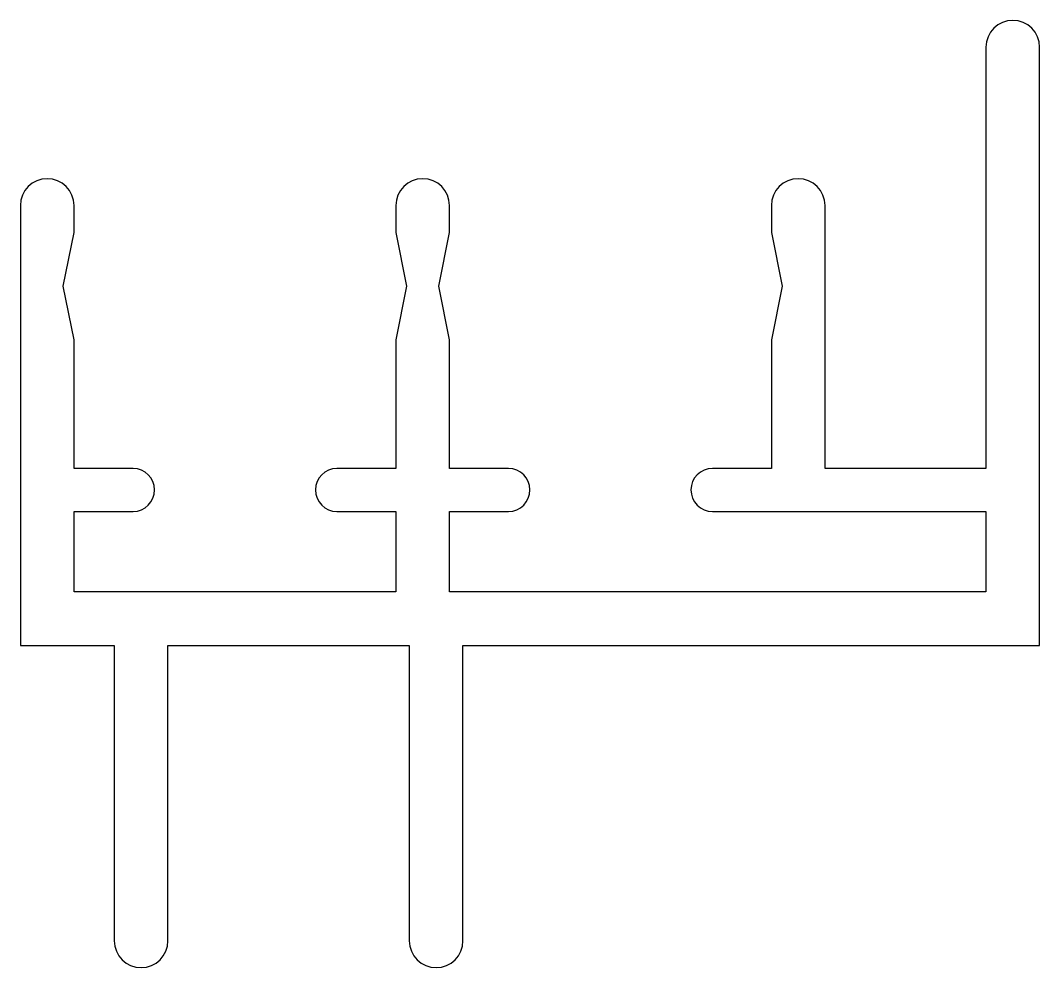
# Model space of a CAD drawing. Extents: x 240.5 to 278.5, y 238.1 to 273.4.
import ezdxf

# ---------------------------------------------------------------- set-up
doc = ezdxf.new("R2010")
doc.units = 0
doc.layers.add('ANA', color=220, linetype='CONTINUOUS')

msp = doc.modelspace()

# ---------------------------------------------------------------- linework, layer by layer
at = {"layer": 'ANA', "color": 220, "linetype": 'BYBLOCK'}
msp.add_lwpolyline([(254.516, 255.126), (254.516, 252.126), (242.516, 252.126), (242.516, 255.126), (244.716, 255.126, 1), (244.716, 256.726), (242.516, 256.726), (242.516, 261.526), (242.116, 263.526), (242.516, 265.526), (242.516, 266.526, 1), (240.516, 266.526), (240.516, 265.526), (240.516, 261.526), (240.516, 250.126), (244.016, 250.126), (244.016, 239.126, 1), (246.016, 239.126), (246.016, 250.126), (255.016, 250.126), (255.016, 239.126, 1), (257.016, 239.126), (257.016, 250.126), (278.516, 250.126), (278.516, 272.426, 1), (276.516, 272.426), (276.516, 256.726), (270.516, 256.726), (270.516, 266.526, 1), (268.516, 266.526), (268.516, 265.526), (268.916, 263.526), (268.516, 261.526), (268.516, 256.726), (266.316, 256.726, 1), (266.316, 255.126), (276.516, 255.126), (276.516, 252.126), (256.516, 252.126), (256.516, 255.126), (258.716, 255.126, 1), (258.716, 256.726), (256.516, 256.726), (256.516, 261.526), (256.116, 263.526), (256.516, 265.526), (256.516, 266.526, 1), (254.516, 266.526), (254.516, 265.526), (254.916, 263.526), (254.516, 261.526), (254.516, 256.726), (252.316, 256.726, 1), (252.316, 255.126)], format="xyb", close=True, dxfattribs=at)

doc.saveas('drawing.dxf')
